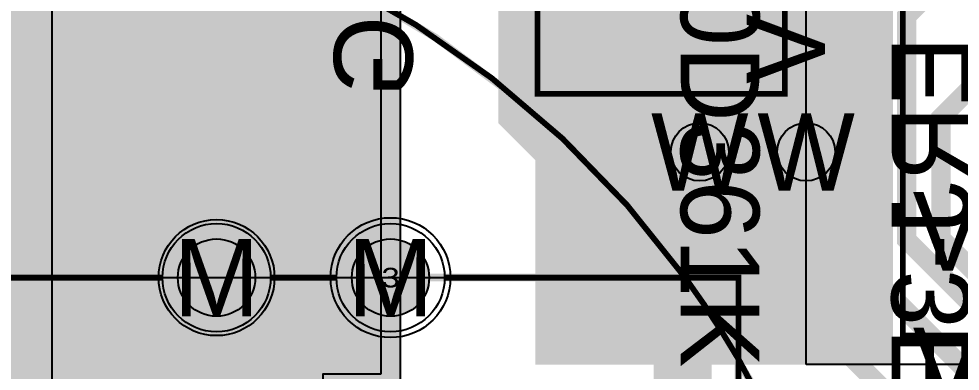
# Model space of a CAD drawing. Extents: x -23 to 289, y -67 to 135.
# Drawn here: x 53.14 to 77.48, y 40.08 to 49.19 of the extents above; entities that cross this region are included whole.
import ezdxf
from ezdxf.enums import TextEntityAlignment as Align

# ---------------------------------------------------------------- set-up
doc = ezdxf.new("R2010")
doc.units = 0
doc.header["$MEASUREMENT"] = 0
for name, color, linetype in [('ASSEMBLY_OUTLINES_TOP', 102, 'CONTINUOUS'), ('ASSEMBLY_PART_NUMBERS_BTM', 191, 'CONTINUOUS'), ('ASSEMBLY_PART_NUMBERS_TOP', 102, 'CONTINUOUS'), ('DRILL_DRAWING', 21, 'CONTINUOUS'), ('GENERATED_SILKSCREEN_TOP', 140, 'CONTINUOUS'), ('MOUNTING_HOLE_PADS_LAYER14', 150, 'CONTINUOUS'), ('MOUNTING_HOLE_PADS_LAYER15', 230, 'CONTINUOUS'), ('MOUNTING_HOLES_LAYER_BOT17', 42, 'CONTINUOUS'), ('MOUNTING_HOLES_LAYER_TOP', 42, 'CONTINUOUS'), ('PART_HOLES_LAYER_BOTTOM', 30, 'CONTINUOUS'), ('PART_HOLES_LAYER_TOP', 30, 'CONTINUOUS'), ('PART_PADS_LAYER_BOTTOM', 230, 'CONTINUOUS'), ('PART_PADS_LAYER_TOP', 150, 'CONTINUOUS'), ('PIN_NUMBERS_BTM', 8, 'CONTINUOUS'), ('PIN_NUMBERS_TOP', 8, 'CONTINUOUS'), ('PLACEMENT_OUTLINES_TOP', 130, 'CONTINUOUS'), ('PLANE_DATA_LAYER_BOTTOM', 230, 'CONTINUOUS'), ('PLANE_DATA_LAYER_TOP', 150, 'CONTINUOUS'), ('PLANE_SHAPES_LAYER_BOTTOM', 230, 'CONTINUOUS'), ('PLANE_SHAPES_LAYER_TOP', 150, 'CONTINUOUS'), ('SILKSCREEN_OUTLINES_TOP', 150, 'CONTINUOUS'), ('SOLDERMASK_PADS_BTM', 12, 'CONTINUOUS'), ('SOLDERMASK_PADS_TOP', 180, 'CONTINUOUS'), ('TRACES_LAYER_BOTTOM', 230, 'CONTINUOUS'), ('TRACES_LAYER_TOP', 150, 'CONTINUOUS')]:
    doc.layers.add(name, color=color, linetype=linetype)
doc.styles.add('COURIER_NEW', font='COUR.TTF')
doc.styles.add('VERIBEST_GERBER_0', font='txt')

msp = doc.modelspace()

# ---------------------------------------------------------------- hatches: boundary and pattern name
at = {"layer": 'MOUNTING_HOLES_LAYER_BOT17'}
h = msp.add_hatch(color=256, dxfattribs=at)
edge = h.paths.add_edge_path()
edge.add_arc((70.75, 45.75), 0.75, 0, 360)
h = msp.add_hatch(color=256, dxfattribs=at)
edge = h.paths.add_edge_path()
edge.add_arc((73.5, 45.75), 0.75, 0, 360)
h = msp.add_hatch(color=256, dxfattribs=at)
edge = h.paths.add_edge_path()
edge.add_arc((58.25, 42.5), 1, 0, 360)
at = {"layer": 'MOUNTING_HOLES_LAYER_TOP'}
h = msp.add_hatch(color=256, dxfattribs=at)
edge = h.paths.add_edge_path()
edge.add_arc((70.75, 45.75), 0.75, 0, 360)
h = msp.add_hatch(color=256, dxfattribs=at)
edge = h.paths.add_edge_path()
edge.add_arc((73.5, 45.75), 0.75, 0, 360)
h = msp.add_hatch(color=256, dxfattribs=at)
edge = h.paths.add_edge_path()
edge.add_arc((58.25, 42.5), 1, 0, 360)
at = {"layer": 'PART_HOLES_LAYER_BOTTOM'}
h = msp.add_hatch(color=256, dxfattribs=at)
edge = h.paths.add_edge_path()
edge.add_arc((62.75, 42.5), 1, 0, 360)
at = {"layer": 'PART_HOLES_LAYER_TOP'}
h = msp.add_hatch(color=256, dxfattribs=at)
edge = h.paths.add_edge_path()
edge.add_arc((62.75, 42.5), 1, 0, 360)
at = {"layer": 'PLANE_DATA_LAYER_BOTTOM'}
h = msp.add_hatch(color=256, dxfattribs=at)
h.paths.add_polyline_path([(78.25, 28.6738), (78.249998, 17.28156), (78.249998, 17.281559, -0.1989099556853584), (78.22768, 17.227678), (77.522322, 16.52232, -0.1989133663344772), (77.46844, 16.500002), (77.099153, 16.500002, -0.8025930315415128), (77.066951, 16.645263, 0.2914785224946692), (77.5, 17.325), (77.5, 20.325, 0.414213562373095), (76.75, 21.075), (64.75, 21.075, 0.414213562373095), (64, 20.325), (64, 17.325, 0.2914798114800823), (64.433053, 16.645261, -0.8025930315415128), (64.400851, 16.5), (63.8262, 16.5, -0.414213562373095), (63.75, 16.5762), (63.75, 26.749992, 0.414213562373095), (63.749992, 26.75), (55.3262, 26.75, -0.414213562373095), (55.25, 26.8262), (55.25, 31.749992, 0.414213562373095), (55.249992, 31.75), (51.3262, 31.75, -0.414213562373095), (51.25, 31.8262), (51.25, 33.423765, -0.5495884529092114), (51.358609, 33.492729, 0.1102706804063818), (51.55, 33.45), (52.75, 33.45, 0.2003100561261503), (53.069904, 33.583518, -0.6768082719908303), (53.200262, 33.528526, 0.004596716296886), (53.2, 33.500028), (53.2, 33.5, 9.129769261470898), (53.345259, 34.155136, -0.8025640284482682), (53.2, 34.187343), (53.2, 37.1, 0.414213562373095), (52.75, 37.55), (51.55, 37.55, 0.1102706804063819), (51.358609, 37.507271, -0.5495884529092114), (51.25, 37.576235), (51.25, 39.004177, -0.3173928165043127), (51.300684, 39.075978, 0.3173929101342626), (51.6, 39.5), (51.6, 40.9, 0.3173929101342626), (51.300684, 41.324022, -0.3173928165043127), (51.25, 41.395823), (51.25, 41.4238, -0.414213562373095), (51.3262, 41.5), (53.999992, 41.5, 0.414213562373095), (54, 41.500008), (54, 56.933411, -0.4469576136571778), (54.084602, 57.009146, 0.2623533341572415), (55.43957, 57.586258, -0.4928320379335345), (55.56043, 57.586258, 0.7163993986891788), (58.25, 58.499999), (58.25, 58.500001, 0.7163993986891788), (55.56043, 59.413742, -0.4928320379335345), (55.43957, 59.413742, 0.4928325361211646), (53.06043, 59.413742, -0.4928320379335345), (52.93957, 59.413742, 0.5604170451620438), (50.395032, 59.143477, -0.7996942034349743), (50.25, 59.176166), (50.25, 60.4238, -0.414213562373095), (50.3262, 60.5), (57.21844, 60.499998, -0.1989133663344687), (57.272322, 60.47768), (58.72768, 59.022322, -0.198909955685367), (58.749998, 58.968441), (58.749998, 58.96844), (58.75, 54.750008, 0.414213562373095), (58.750008, 54.75), (62.4238, 54.75, -0.414213562373095), (62.5, 54.6738), (62.5, 54.449092, -0.3664378628703999), (62.436378, 54.373937, 0.8465480119146934), (62.436378, 50.626063, -0.3664378628703999), (62.5, 50.550908), (62.5, 44.449092, -0.3664378628703999), (62.436378, 44.373937, 0.8465480119146934), (62.436378, 40.626063, -0.3664378628703999), (62.5, 40.550908), (62.5, 40.0762, -0.414213562373095), (62.4238, 40), (61.000008, 40, 0.414213562373095), (61, 39.999992), (61, 28.750008, 0.414213562373095), (61.000008, 28.75), (78.1738, 28.75, -0.414213562373095)], flags=0)
h.paths.add_polyline_path([(56.35, 42.5, -0.9999999999999999), (60.15, 42.5, -0.9999999999999999)], flags=0)
h.paths.add_polyline_path([(59.987, 37.057838, 2.7018286674560716), (57.513, 37.057838, -0.4597262686416266), (57.513, 36.942162, 2.70182866745607), (59.987, 36.942162, -0.4597262686416268)], flags=0)
for points in [[(58.25, 42.5), (59.46327, 44.059918)], [(62.75, 42.5), (61.352616, 43.897384)], [(58.25, 42.5), (56.690082, 43.71327)], [(58.25, 42.5), (57.03673, 40.940082)], [(58.25, 42.5), (59.809918, 41.28673)], [(62.75, 42.5), (61.352616, 41.102616)]]:
    msp.add_hatch(color=256, dxfattribs=at).paths.add_polyline_path(points, is_closed=False, flags=0)
at = {"layer": 'PLANE_DATA_LAYER_TOP'}
h = msp.add_hatch(color=256, dxfattribs=at)
h.paths.add_polyline_path([(75.75, 40.3262, -0.414213562373095), (75.6738, 40.25), (66.5762, 40.25, -0.414213562373095), (66.5, 40.3262), (66.5, 56.1738, -0.414213562373095), (66.5762, 56.25), (69.073834, 56.25, -0.7996942034350434), (69.106523, 56.104968, 0.2895657790381553), (68.25, 54.75), (68.25, 54.749999, 0.233034355286229), (68.836258, 53.56043, -0.4928320379335346), (68.836258, 53.43957, 0.233034355286229), (68.25, 52.250001), (68.25, 52.25, 0.9999999999999999), (71.25, 52.25), (71.25, 52.250001, 0.233034355286229), (70.663742, 53.43957, -0.4928320379335346), (70.663742, 53.56043, 0.233034355286229), (71.25, 54.749999), (71.25, 54.75, 0.2895657790381553), (70.393477, 56.104968, -0.7996942034350434), (70.426166, 56.25), (73.249992, 56.25, 0.414213562373095), (73.25, 56.250008), (73.25, 75.999992, 0.414213562373095), (73.249992, 76), (71.709229, 76, -0.414213562373095), (71.633029, 76.0762), (71.633029, 76.076206, -0.0124848414816253), (71.633124, 76.08001, 1.0513128573658315), (68.636876, 76.08001, -0.0124848414816253), (68.636971, 76.076206), (68.636971, 76.0762, -0.414213562373095), (68.560771, 76), (66.5762, 76, -0.414213562373095), (66.5, 76.0762), (66.5, 76.999992, 0.414213562373095), (66.499992, 77), (60.000008, 77, 0.414213562373095), (60, 76.999992), (60, 62.8262, -0.414213562373095), (59.9238, 62.75), (47.8262, 62.75, -0.414213562373095), (47.75, 62.8262), (47.75, 64.1738, -0.414213562373095), (47.8262, 64.25), (58.249992, 64.25, 0.414213562373095), (58.25, 64.250008), (58.25, 76.999992, 0.414213562373095), (58.249992, 77), (39.250008, 77, 0.414213562373095), (39.25, 76.999992), (39.25, 75.472398, -0.6174900404184213), (39.128176, 75.411366, 0.9746076764194957), (37.333264, 73.134805, -0.701982273061054), (37.284562, 73), (36.3262, 73, -0.414213562373095), (36.25, 73.0762), (36.25, 78.1738, -0.414213562373095), (36.3262, 78.25), (75.6738, 78.25, -0.414213562373095), (75.75, 78.1738)], flags=0)
h.paths.add_polyline_path([(69.5, 45.75, -0.9999999999999999), (72, 45.75, -0.9999999999999999)], flags=0)
h.paths.add_polyline_path([(72.25, 45.75, -0.9999999999999999), (74.75, 45.75, -0.9999999999999999)], flags=0)
h = msp.add_hatch(color=256, dxfattribs=at)
h.paths.add_polyline_path([(63, 54.468543, -0.4402491953428665), (62.917098, 54.392638, 1.0921782663373618), (62.917098, 50.607362, -0.4402491953428665), (63, 50.531457), (63, 44.468543, -0.4402491953428665), (62.917098, 44.392638, 1.0921782663373618), (62.917098, 40.607362, -0.4402491953428665), (63, 40.531457), (63, 39.8262, -0.414213562373095), (62.9238, 39.75), (61.250008, 39.75, 0.414213562373095), (61.25, 39.749992), (61.25, 25.3262, -0.414213562373095), (61.1738, 25.25), (55.5762, 25.25, -0.414213562373095), (55.5, 25.3262), (55.5, 31.999992, 0.300021081447062), (55.499995, 31.999999, -0.312428994874501), (55.450603, 32.071328, -0.2748171925362692), (55.490404, 32.138272, 0.2748168855493539), (56.3, 33.5, 1.7515653813180982), (54.001119, 32.142916, -0.7750416187001407), (53.964303, 32), (51.0762, 32, -0.414213562373095), (51, 32.0762), (51, 57.075079, -0.5503665247059782), (51.108774, 57.143966, 0.3530343973598789), (52.93957, 57.586258, -0.4928320379335345), (53.06043, 57.586258, 0.4928325361211646), (55.43957, 57.586258, -0.4928320379335345), (55.56043, 57.586258, 0.7163993986891788), (58.25, 58.499999), (58.25, 58.5, 0.2895657790381565), (57.393477, 59.854968, -0.7996942034349745), (57.426166, 60), (62.9238, 60, -0.414213562373095), (63, 59.9238)], flags=0)
h.paths.add_polyline_path([(56.35, 42.5, -0.9999999999999999), (60.15, 42.5, -0.9999999999999999)], flags=0)
h.paths.add_polyline_path([(59.987, 37.057838, 2.7018286674560716), (57.513, 37.057838, -0.4597262686416266), (57.513, 36.942162, 2.70182866745607), (59.987, 36.942162, -0.4597262686416268)], flags=0)
for points in [[(62.75, 42.5), (62.514161, 44.462077)], [(58.25, 42.5), (59.46327, 44.059918)], [(58.25, 42.5), (56.690082, 43.71327)], [(58.25, 42.5), (57.03673, 40.940082)], [(58.25, 42.5), (59.809918, 41.28673)], [(62.75, 42.5), (60.7738, 42.5)], [(62.75, 42.5), (62.514161, 40.537923)]]:
    msp.add_hatch(color=256, dxfattribs=at).paths.add_polyline_path(points, is_closed=False, flags=0)
at = {"layer": 'PLANE_SHAPES_LAYER_BOTTOM'}
msp.add_hatch(color=256, dxfattribs=at).paths.add_polyline_path([(62.5, 40), (61, 40), (61, 31.75), (54, 31.75), (54, 60.5), (57.25, 60.5), (58.75, 59), (58.75, 54.75), (62.5, 54.75)], flags=0)
at = {"layer": 'PLANE_SHAPES_LAYER_TOP'}
msp.add_hatch(color=256, dxfattribs=at).paths.add_polyline_path([(63, 39.75), (61.25, 39.75), (61.25, 32), (51, 32), (51, 60), (63, 60)], flags=0)

# ---------------------------------------------------------------- linework, layer by layer
at = {"layer": 'ASSEMBLY_OUTLINES_TOP'}
msp.add_lwpolyline([(73.5, 40.25), (73.5, 120.25), (153.5, 120.25), (153.5, 40.25)], close=True, dxfattribs=at)
for points, const_width in [([(66.55, 47.25), (66.55, 67.25), (72.95, 67.25), (72.95, 47.25)], 0.2), ([(96, 61), (96, 44.484375), (92.720588, 41), (76, 41), (76, 61)], 0.1), ([(27.75, 12.5), (27.75, 42.5), (71.75, 42.5), (71.75, 12.5)], 0.2)]:
    msp.add_lwpolyline(points, close=True, dxfattribs=dict(at, const_width=const_width))
at = {"layer": 'ASSEMBLY_OUTLINES_TOP', "const_width": 0.2}
msp.add_lwpolyline([(24.25, 27.5, -1), (75.25, 27.5, -1)], format="xyb", close=True, dxfattribs=at)
at = {"layer": 'GENERATED_SILKSCREEN_TOP', "const_width": 0.15}
for points in [[(66.55, 47.25), (66.55, 67.25), (72.95, 67.25), (72.95, 47.25)], [(96, 61), (96, 44.484375), (92.720588, 41), (76, 41), (76, 61)]]:
    msp.add_lwpolyline(points, close=True, dxfattribs=at)
for points in [[(29.128407, 42.500005, -0.5091750118), (70.371593, 42.500005), (71.75, 42.500005, -0.4142135624), (71.750005, 42.5), (71.750005, 40.393798, -0.0612121166), (74.21722, 34.683688)], [(29.128419, 12.499995, 0.5091748375), (70.371581, 12.499995), (64.225, 12.499995), (64.225, 12.5), (64.225, 12.500005), (70.371588, 12.500005, 0.0246930639), (71.749995, 14.606204), (71.749995, 40.393796, 0.0246930639), (70.371588, 42.499995), (64.225, 42.499995), (64.225, 42.5), (64.225, 42.500005), (70.371581, 42.500005, 0.5091748375), (29.128419, 42.500005)], [(56.775, 42.500055, 9.322e-06), (56.775, 42.5, 9.322e-06), (56.775, 42.499945), (56.775, 42.499995), (42.725, 42.499995), (42.725, 42.5), (42.725, 42.500005), (56.775, 42.500005), (56.775, 42.500055)], [(61.275, 42.500055, 9.322e-06), (61.275, 42.5, 9.322e-06), (61.275, 42.499945), (61.275, 42.499995), (59.725, 42.499995), (59.725, 42.5), (59.725, 42.500005), (61.275, 42.500005), (61.275, 42.500055)], [(70.3716, 42.499995, -0.024692833), (71.749995, 40.393815), (71.749995, 42.499995), (70.3716, 42.499995)], [(74.21722, 34.683688, 5.7934e-06), (74.217211, 34.683684, 0.0612119691), (71.750005, 40.393779), (71.750005, 14.606221, 0.057787519), (74.116882, 19.983031, 6.253e-06), (74.11689, 19.983024, -0.0577876368), (71.750005, 14.606202), (71.750005, 12.5, -0.4142135624), (71.75, 12.499995), (70.371593, 12.499995, -0.5091750118), (29.128407, 12.499995)]]:
    msp.add_lwpolyline(points, format="xyb", dxfattribs=at)
at = {"layer": 'MOUNTING_HOLE_PADS_LAYER14'}
msp.add_circle((58.25, 42.5), 1.4, dxfattribs=at)
at = {"layer": 'MOUNTING_HOLE_PADS_LAYER15'}
msp.add_circle((58.25, 42.5), 1.4, dxfattribs=at)
at = {"layer": 'MOUNTING_HOLES_LAYER_BOT17'}
for centre, radius in [((70.75, 45.75), 0.75), ((73.5, 45.75), 0.75), ((58.25, 42.5), 1)]:
    msp.add_circle(centre, radius, dxfattribs=at)
at = {"layer": 'MOUNTING_HOLES_LAYER_TOP'}
for centre, radius in [((70.75, 45.75), 0.75), ((73.5, 45.75), 0.75), ((58.25, 42.5), 1)]:
    msp.add_circle(centre, radius, dxfattribs=at)
at = {"layer": 'PART_HOLES_LAYER_BOTTOM'}
msp.add_circle((62.75, 42.5), 1, dxfattribs=at)
at = {"layer": 'PART_HOLES_LAYER_TOP'}
msp.add_circle((62.75, 42.5), 1, dxfattribs=at)
at = {"layer": 'PART_PADS_LAYER_BOTTOM'}
msp.add_circle((62.75, 42.5), 1.4, dxfattribs=at)
at = {"layer": 'PART_PADS_LAYER_TOP'}
msp.add_circle((62.75, 42.5), 1.4, dxfattribs=at)
at = {"layer": 'PLACEMENT_OUTLINES_TOP'}
msp.add_lwpolyline([(96, 61), (96, 44.484375), (92.720588, 41), (76, 41), (76, 61)], close=True, dxfattribs=at)
msp.add_circle((49.75, 27.5), 25.5, dxfattribs=at)
at = {"layer": 'PLANE_DATA_LAYER_BOTTOM', "const_width": 0.75}
for points in [[(58.25, 42.5), (59.46327, 44.059918)], [(58.25, 42.5), (56.690082, 43.71327)], [(62.75, 42.5), (61.352616, 43.897384)], [(58.25, 42.5), (57.03673, 40.940082)], [(58.25, 42.5), (59.809918, 41.28673)], [(62.75, 42.5), (61.352616, 41.102616)], [(58.75, 38.5), (57.352616, 39.897384)], [(58.75, 38.5), (60.147384, 39.897384)]]:
    msp.add_lwpolyline(points, dxfattribs=at)
at = {"layer": 'PLANE_DATA_LAYER_TOP', "const_width": 0.75}
for points in [[(62.75, 42.5), (62.514161, 44.462077)], [(58.25, 42.5), (59.46327, 44.059918)], [(58.25, 42.5), (56.690082, 43.71327)], [(58.25, 42.5), (57.03673, 40.940082)], [(58.25, 42.5), (59.809918, 41.28673)], [(62.75, 42.5), (60.7738, 42.5)], [(62.75, 42.5), (62.514161, 40.537923)], [(58.75, 38.5), (57.352616, 39.897384)], [(58.75, 38.5), (60.147384, 39.897384)]]:
    msp.add_lwpolyline(points, dxfattribs=at)
at = {"layer": 'PLANE_SHAPES_LAYER_BOTTOM'}
msp.add_lwpolyline([(62.5, 40), (61, 40), (61, 31.75), (54, 31.75), (54, 60.5), (57.25, 60.5), (58.75, 59), (58.75, 54.75), (62.5, 54.75)], close=True, dxfattribs=at)
msp.add_solid([(51.25, 31.75), (54, 31.75), (51.25, 41.5), (54, 41.5)], dxfattribs=at)
at = {"layer": 'PLANE_SHAPES_LAYER_TOP'}
msp.add_lwpolyline([(63, 39.75), (61.25, 39.75), (61.25, 32), (51, 32), (51, 60), (63, 60)], close=True, dxfattribs=at)
msp.add_solid([(66.5, 40.25), (75.75, 40.25), (66.5, 56.25), (75.75, 56.25)], dxfattribs=at)
at = {"layer": 'SILKSCREEN_OUTLINES_TOP'}
for points in [[(66.55, 47.25), (66.55, 67.25), (72.95, 67.25), (72.95, 47.25)], [(96, 61), (96, 44.484375), (92.720588, 41), (76, 41), (76, 61)], [(27.75, 12.5), (27.75, 42.5), (71.75, 42.5), (71.75, 12.5)]]:
    msp.add_lwpolyline(points, close=True, dxfattribs=at)
msp.add_circle((49.75, 27.5), 25.5, dxfattribs=at)
at = {"layer": 'SOLDERMASK_PADS_BTM'}
for centre, radius in [((58.25, 42.5), 1.5), ((62.75, 42.5), 1.55)]:
    msp.add_circle(centre, radius, dxfattribs=at)
at = {"layer": 'SOLDERMASK_PADS_TOP'}
for centre, radius in [((58.25, 42.5), 1.5), ((62.75, 42.5), 1.55)]:
    msp.add_circle(centre, radius, dxfattribs=at)
at = {"layer": 'TRACES_LAYER_BOTTOM'}
for points, const_width in [([(70.308925, 37.420968), (70.308925, 42.782338), (66.28865, 46.802613), (66.28865, 54.911759), (50.289242, 70.911167), (46.638833, 70.911167), (43.3, 74.25)], 1.5), ([(92.3, 63), (88.745874, 59.445874), (85.364656, 59.445874), (75.450128, 49.531346), (75.450128, 42.279872), (78.73, 39)], 0.5), ([(94.75, 62.65), (94.75, 61.220869), (93.471585, 59.942454), (90.172245, 59.942454), (88.908548, 58.678757), (86.409518, 58.678757), (86.398812, 58.668051), (85.506072, 58.668051), (76.100128, 49.262107), (76.100128, 43.480365), (80, 39.580493), (80, 39)], 0.5), ([(81.27, 39), (81.27, 39.229732), (76.992186, 43.507546), (76.992186, 46.642186), (78.25, 47.9)], 0.5)]:
    msp.add_lwpolyline(points, dxfattribs=dict(at, const_width=const_width))
at = {"layer": 'TRACES_LAYER_TOP', "const_width": 0.5}
msp.add_lwpolyline([(74, 10.5), (76.097336, 10.5), (79.722593, 14.125257), (79.722593, 35.388309), (73.014755, 42.096147)], dxfattribs=at)

# ---------------------------------------------------------------- texts
at = {"layer": 'ASSEMBLY_PART_NUMBERS_BTM', "style": 'VERIBEST_GERBER_0', "text_generation_flag": 2}
for s, p in [('CRCW251275K0JNEG', (61.29, 75.25)), ('ERJ-8GEYJ301V', (71.96, 68.5)), ('ERJ-3EKF10R0V', (75.71, 48.75))]:
    msp.add_text(s, height=2.032, rotation=90, dxfattribs=at).set_placement(p, align=Align.TOP_LEFT)
for p in [(97.25, 44.71), (97.25, 41.21)]:
    msp.add_text('ERJ-8GEYJ103V', height=2.032, dxfattribs=at).set_placement(p, align=Align.TOP_LEFT)
at = {"layer": 'ASSEMBLY_PART_NUMBERS_TOP', "style": 'VERIBEST_GERBER_0'}
msp.add_text('VCR20D361K', height=2.032, rotation=270, dxfattribs=at).set_placement((72.29, 57.25), align=Align.TOP_LEFT)
at = {"layer": 'DRILL_DRAWING', "style": 'VERIBEST_GERBER_0'}
for s, p in [('W', (70.75, 45.75)), ('W', (73.5, 45.75)), ('M', (58.25, 42.5)), ('M', (62.75, 42.5))]:
    msp.add_text(s, height=2, dxfattribs=at).set_placement(p, align=Align.MIDDLE_CENTER)
at = {"layer": 'PIN_NUMBERS_BTM', "style": 'COURIER_NEW'}
msp.add_text('3', height=0.508, dxfattribs=at).set_placement((62.75, 42.5), align=Align.MIDDLE_CENTER)
at = {"layer": 'PIN_NUMBERS_TOP', "style": 'COURIER_NEW'}
msp.add_text('3', height=0.508, dxfattribs=at).set_placement((62.75, 42.5), align=Align.MIDDLE_CENTER)

doc.saveas('drawing.dxf')
